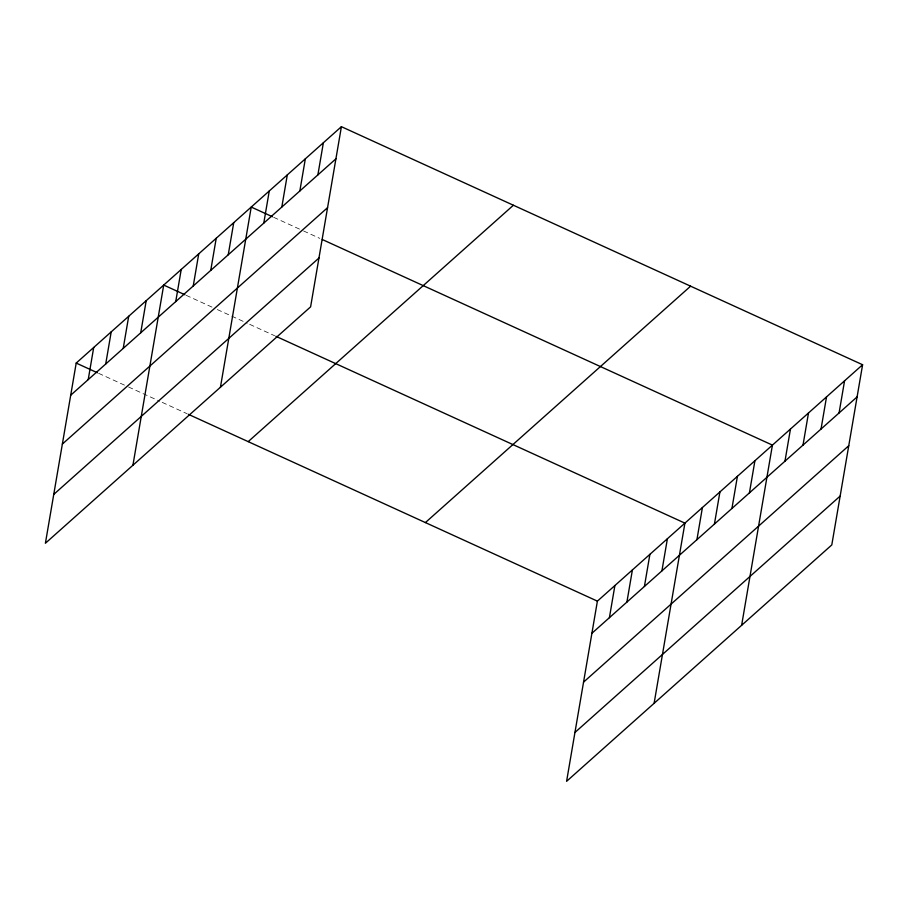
<?xml version="1.0" encoding="UTF-8"?>
<svg xmlns="http://www.w3.org/2000/svg" width="908" height="908" viewBox="0 0 908 908"><rect width="100%" height="100%" fill="white"/><g stroke="black" fill="none" stroke-linecap="round" stroke-linejoin="round"><path stroke-width="0.68" stroke-dasharray="4.54 3.41" d="M273.671 217.307L302.33 230.394M303.578 230.961L319.786 238.361M186.151 295.316L212.324 307.267M217.307 309.549L247.226 323.214M249.711 324.349L274.636 335.733M98.632 373.324L127.302 386.422M128.55 386.99L159.706 401.223M162.192 402.358L187.127 413.742"/><path stroke-width="1.36" d="M341.408 126.677L76.204 363.075L45.4 543.256L310.604 306.859L341.408 126.677L862.6 364.744L831.796 544.925L566.592 781.323L597.396 601.141L862.6 364.744M88.212 379.612L93.706 347.48M105.714 364.017L111.207 331.874M123.216 348.411L128.709 316.268M140.717 332.816L146.211 300.673M132.92 465.248L163.712 285.067L184.903 294.748M175.732 301.604L181.225 269.46M193.234 286.009L198.727 253.865M210.735 270.402L216.229 238.259M228.237 254.796L233.731 222.653M220.44 387.239L251.232 207.058L272.423 216.728M263.774 223.118L269.267 190.975M281.809 207.047L287.303 174.904M299.844 190.975L305.338 158.832M317.879 174.892L323.373 142.76M609.404 617.678L614.898 585.535M626.906 602.072L632.399 569.94M644.408 586.477L649.901 554.334M661.909 570.871L667.403 538.728M654.112 703.303L684.916 523.133L275.884 336.3M696.924 539.67L702.417 507.527M714.426 524.064L719.919 491.92M731.927 508.469L737.421 476.325M749.429 492.862L754.923 460.719M741.632 625.294L772.424 445.113L322.272 239.508M784.966 461.185L790.459 429.041M803.001 445.113L808.495 412.97M821.036 429.03L826.53 396.898M839.071 412.958L844.565 380.815M70.699 395.218L335.915 158.821M62.357 444.069L327.561 207.671M53.754 494.406L318.958 258.008M248.19 441.64L513.395 205.242M425.398 522.577L690.602 286.179M591.903 633.285L857.107 396.887M583.549 682.135L848.753 445.737M574.946 732.472L840.15 496.074M76.204 363.075L97.383 372.757M188.365 414.309L597.396 601.141"/></g></svg>
